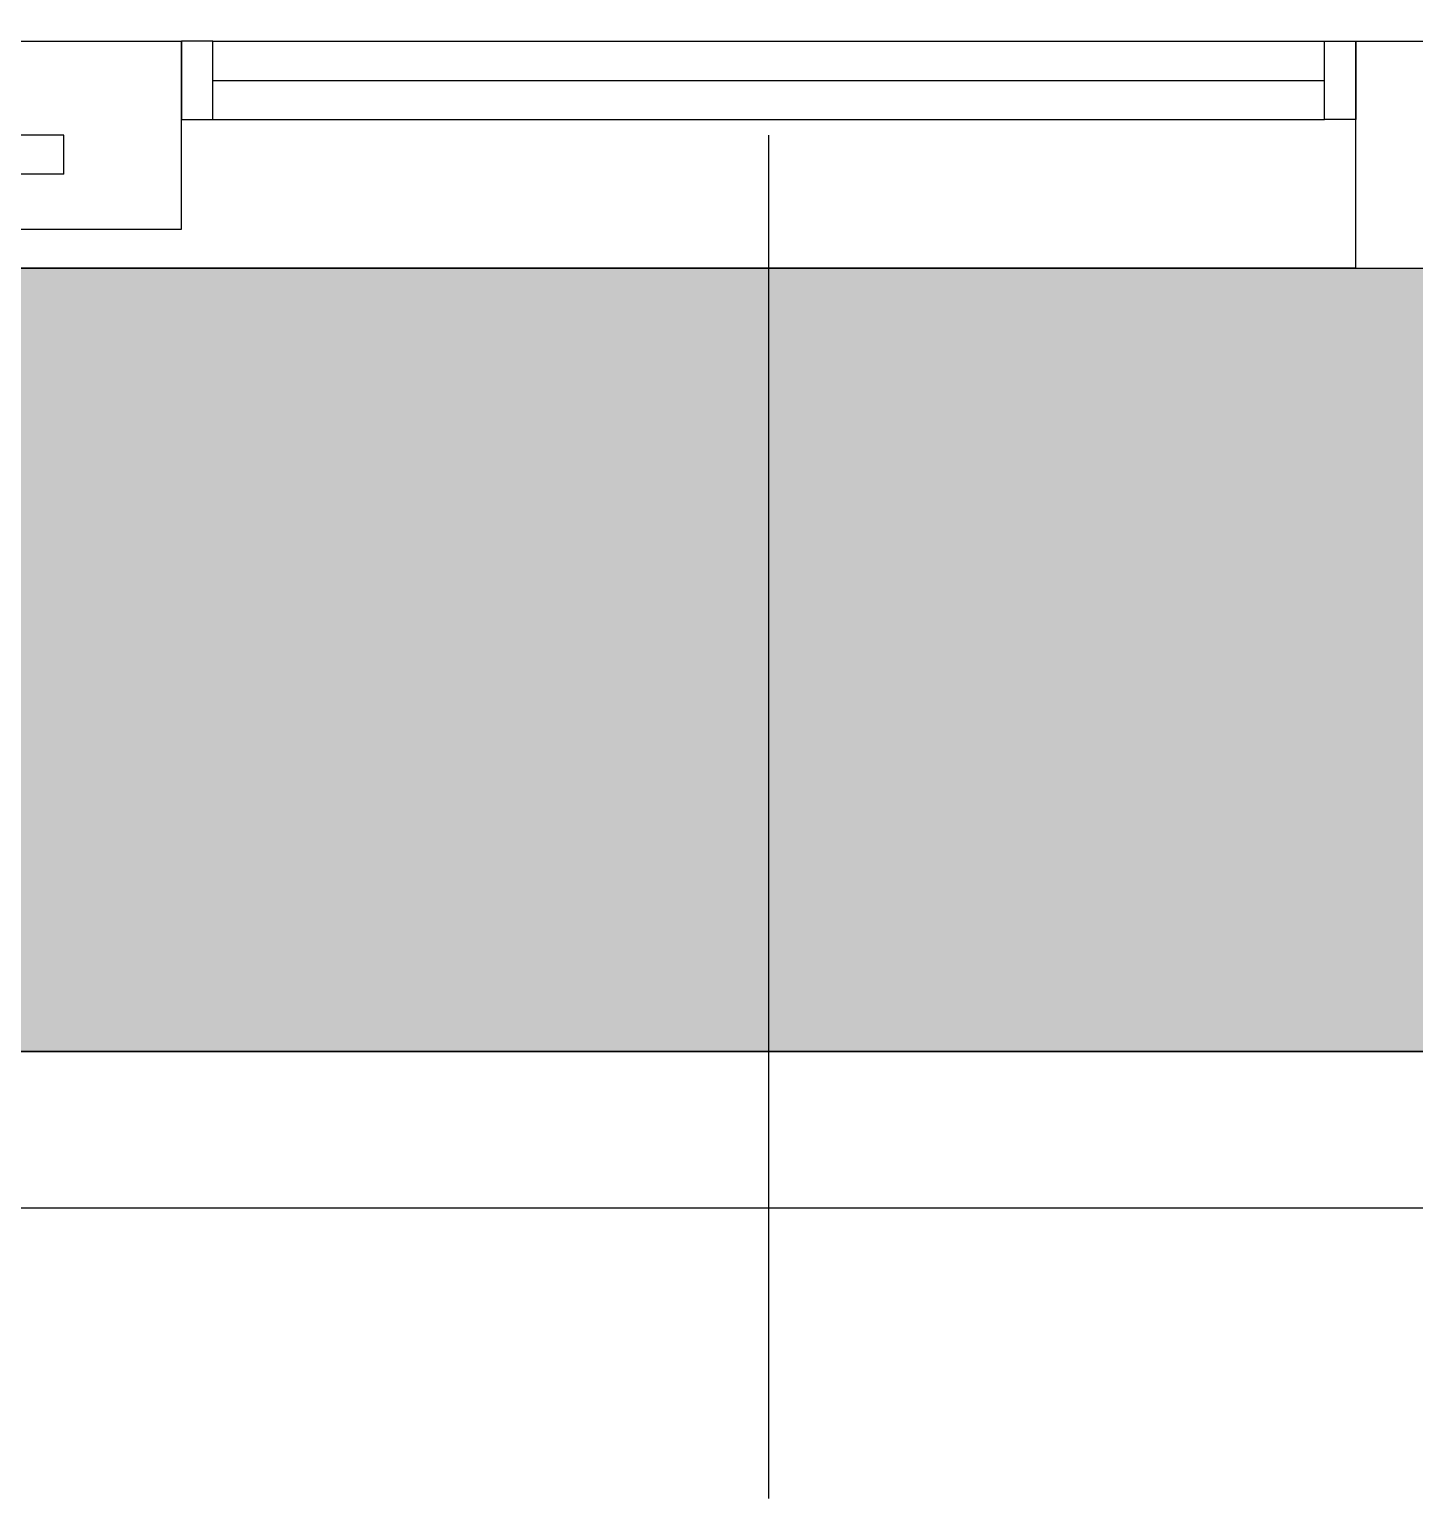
# Model space of a CAD drawing. Extents: x 3 to 114, y 126 to 173.
# Drawn here: x 86.056 to 87.825, y 129.498 to 131.374 of the extents above; entities that cross this region are included whole.
import ezdxf

# ---------------------------------------------------------------- set-up
doc = ezdxf.new("R2010")
doc.units = 0
doc.header["$LTSCALE"] = 0.02
doc.header["$MEASUREMENT"] = 0
for name, color, linetype in [('10-CARP-DETA', 30, 'CONTINUOUS'), ('10-CARP-INSE-SIMB', 2, 'CONTINUOUS'), ('10-CARP-MARC', 2, 'CONTINUOUS'), ('10-CARP-VENT-ANRE', 4, 'CONTINUOUS'), ('AGUA', 140, 'CONTINUOUS'), ('ladrillo', 30, 'CONTINUOUS'), ('VISTA-1', 7, 'CONTINUOUS')]:
    doc.layers.add(name, color=color, linetype=linetype)

msp = doc.modelspace()

# ---------------------------------------------------------------- hatches: boundary and pattern name
at = {"layer": 'AGUA'}
msp.add_hatch(color=256, dxfattribs=at).paths.add_polyline_path([(66.15, 131.0687), (93, 131.0687), (93, 130.0687), (66.15, 130.0687)])

# ---------------------------------------------------------------- linework, layer by layer
at = {"layer": '10-CARP-DETA'}
msp.add_line((86.29, 131.3087), (87.71, 131.3087), dxfattribs=at)
at = {"layer": '10-CARP-INSE-SIMB'}
msp.add_line((87, 129.4976), (87, 131.2387), dxfattribs=at)
at = {"layer": '10-CARP-MARC'}
for points in [[(86.25, 131.2587), (86.29, 131.2587), (86.29, 131.2587), (86.29, 131.2587), (86.29, 131.2587), (86.29, 131.2587), (86.29, 131.3587), (86.25, 131.3587), (86.25, 131.3587)], [(87.75, 131.2587), (87.71, 131.2587), (87.71, 131.2587), (87.71, 131.2587), (87.71, 131.2587), (87.71, 131.2587), (87.71, 131.3587), (87.75, 131.3587), (87.75, 131.3587)]]:
    msp.add_lwpolyline(points, close=True, dxfattribs=at)
at = {"layer": '10-CARP-VENT-ANRE'}
for p, q in [((86.29, 131.3587), (87.71, 131.3587)), ((86.29, 131.2587), (87.71, 131.2587))]:
    msp.add_line(p, q, dxfattribs=at)
at = {"layer": 'AGUA'}
msp.add_lwpolyline([(66.15, 131.0687), (93, 131.0687), (93, 130.0687), (66.15, 130.0687)], close=True, dxfattribs=at)
at = {"layer": 'ladrillo', "color": 3}
for p, q in [((86.25, 131.1187), (86.25, 131.3587)), ((87.75, 131.0687), (87.75, 131.3587))]:
    msp.add_line(p, q, dxfattribs=at)
at = {"layer": 'ladrillo', "color": 2}
msp.add_line((86.1, 131.1887), (86.1, 131.2387), dxfattribs=at)
at = {"layer": 'ladrillo', "color": 3}
for points in [[(87.75, 131.3587), (89.8, 131.3587), (89.8, 131.7387), (93, 131.7387)], [(84.15, 131.3587), (86.25, 131.3587)], [(81.75, 131.1187), (86.25, 131.1187)], [(87.75, 131.0687), (93, 131.0687)]]:
    msp.add_lwpolyline(points, dxfattribs=at)
at = {"layer": 'ladrillo', "color": 2}
for points in [[(86.1, 131.2387), (84.15, 131.2387)], [(86.1, 131.1887), (81.9, 131.1887)]]:
    msp.add_lwpolyline(points, dxfattribs=at)
at = {"layer": 'VISTA-1'}
for p, q in [((87.75, 131.0687), (74.25, 131.0687)), ((66.15, 130.0687), (93, 130.0687)), ((66.15, 129.8687), (93.2, 129.8687))]:
    msp.add_line(p, q, dxfattribs=at)

doc.saveas('drawing.dxf')
